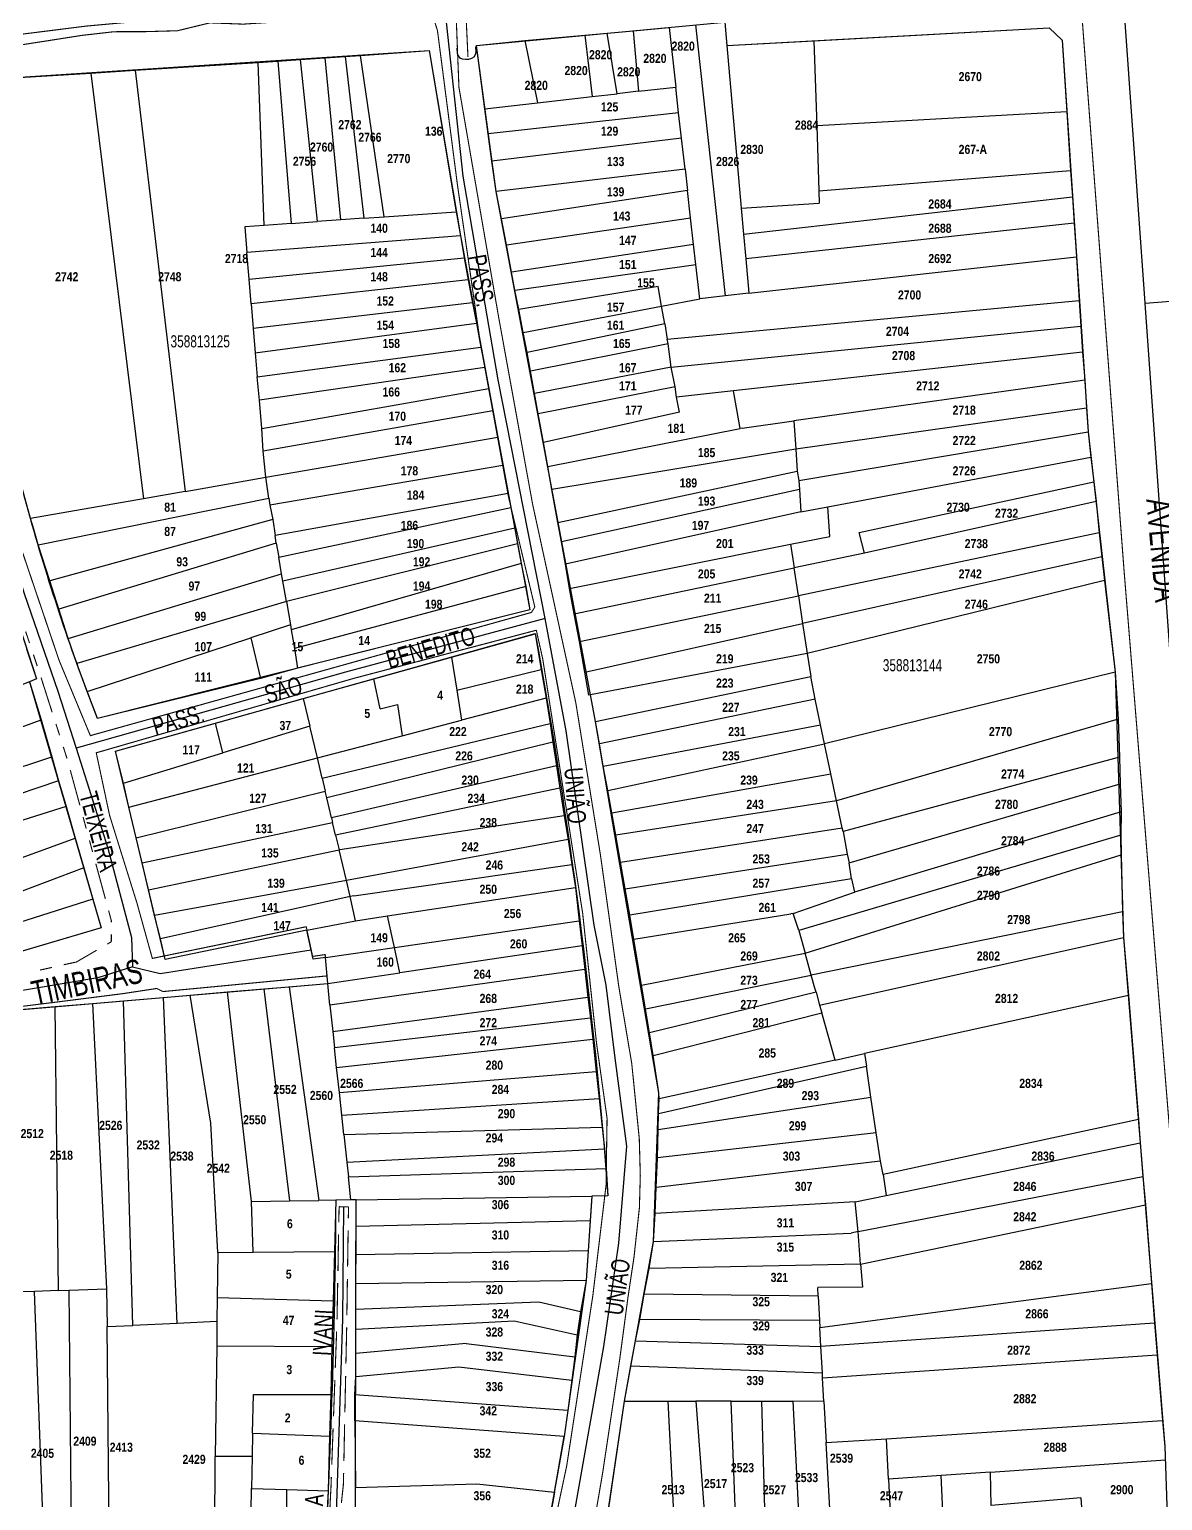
# Model space of a CAD drawing. Extents: x 201676 to 203188, y 4837754 to 4839005.
# Drawn here: x 202434.2 to 202621, y 4838306.4 to 4838549 of the extents above; entities that cross this region are included whole.
import ezdxf
from ezdxf.enums import TextEntityAlignment as Align

# ---------------------------------------------------------------- set-up
doc = ezdxf.new("R2010")
doc.units = 0
doc.header["$LTSCALE"] = 1.5
doc.header["$MEASUREMENT"] = 0
for name, pattern in [('PHANTOMX2', [5, 2.5, -0.5, 0.5, -0.5, 0.5, -0.5]), ('TRACO_05', [11, 7, -1, 0.5, -1, 0.5, -1]), ('TRACO_11', [8, 3, -1, 3, -1]), ('TRACO_25', [8, 3, -1, 1, -1, 1, -1])]:
    doc.linetypes.add(name, pattern=pattern)
for name, color, linetype in [('CD-MALHA-LOTES', 40, 'CONTINUOUS'), ('CD_TXT_QUADRA', 7, 'CONTINUOUS'), ('HD-VALAS-DRENOS', 170, 'TRACO_05'), ('RU-QUADRAS', 210, 'CONTINUOUS'), ('SV-EIXO-RUA-N-PAV', 6, 'CONTINUOUS'), ('SV-EIXO-RUA-PAV', 20, 'CONTINUOUS'), ('SV-PONTE-BUEIRO', 7, 'CONTINUOUS'), ('SV-RUA-NAO-PAV-S-GUIA-C-GUIA', 7, 'PHANTOMX2'), ('SV-RUA-PAVIM-S-GUIA-C-GUIA', 7, 'CONTINUOUS'), ('SV-TXT-RUA-N-PAV-S-GUIA-C-GUIA', 7, 'CONTINUOUS'), ('SV-TXT-RUA-PAV-S-GUIA-C-GUIA', 7, 'CONTINUOUS'), ('Th_NmrPort', 7, 'CONTINUOUS')]:
    doc.layers.add(name, color=color, linetype=linetype)
doc.styles.add('ARIAL', font='ARIAL.TTF')
doc.styles.get("Standard").update_dxf_attribs({"font": 'swisscbo.ttf'})

# ---------------------------------------------------------------- blocks, each defined once
blk = doc.blocks.new('COD119', base_point=(203168.731891, 4838570.090081))
at = {"layer": 'SV-PONTE-BUEIRO'}
blk.add_lwpolyline([(203167.221891, 4838568.090081), (203167.221891, 4838568.923414), (203167.221891, 4838569.048414), (203167.347724, 4838569.381748), (203167.599391, 4838569.756748), (203167.976891, 4838569.965081), (203168.480224, 4838570.090081), (203168.983558, 4838570.090081), (203169.486891, 4838569.965081), (203169.864391, 4838569.756748), (203170.116058, 4838569.381748), (203170.241891, 4838569.048414), (203170.241891, 4838568.923414), (203170.241891, 4838568.090081)], dxfattribs=at)

msp = doc.modelspace()

# ---------------------------------------------------------------- linework, layer by layer
at = {"layer": 'CD-MALHA-LOTES', "linetype": 'Continuous'}
for p, q in [((202533.77, 4838548.75), (202539.66, 4838549.3)), ((202539.66, 4838549.3), (202540.77, 4838539.48)), ((202544.01, 4838549.71), (202548.93, 4838505.06)), ((202548.85, 4838550.15), (202549.19, 4838546.35)), ((202563.54, 4838547.12), (202602.35, 4838549.24)), ((202602.35, 4838549.24), (202604.5, 4838547.22)), ((202507.91, 4838546.35), (202515.87, 4838547.13)), ((202515.87, 4838547.13), (202525.78, 4838548.02)), ((202515.87, 4838547.13), (202517.95, 4838536.9)), ((202525.78, 4838548.02), (202529.46, 4838548.36)), ((202525.78, 4838548.02), (202526.96, 4838537.9)), ((202529.46, 4838548.36), (202533.77, 4838548.75)), ((202531.1, 4838538.38), (202529.46, 4838548.36)), ((202533.77, 4838548.75), (202534.63, 4838538.78)), ((202549.19, 4838546.35), (202563.54, 4838547.12)), ((202563.54, 4838547.12), (202564.01, 4838533.07)), ((202604.5, 4838547.22), (202605.26, 4838535.39)), ((202478.83, 4838544), (202482.93, 4838544.29)), ((202482.93, 4838544.29), (202486.26, 4838544.52)), ((202485.55, 4838517.57), (202482.93, 4838544.29)), ((202486.26, 4838544.52), (202488.79, 4838544.7)), ((202486.26, 4838544.52), (202489.31, 4838517.83)), ((202488.79, 4838544.7), (202500.09, 4838545.5)), ((202492.66, 4838518.07), (202488.79, 4838544.7)), ((202500.09, 4838545.5), (202504.54, 4838518.91)), ((202509.3, 4838535.87), (202507.91, 4838546.35)), ((202549.19, 4838546.35), (202551.56, 4838519.51)), ((202444.33, 4838541.79), (202451.6, 4838542.24)), ((202451.6, 4838542.24), (202471.89, 4838543.52)), ((202451.6, 4838542.24), (202459.87, 4838472.8)), ((202471.89, 4838543.52), (202475.15, 4838543.74)), ((202472.91, 4838516.67), (202471.89, 4838543.52)), ((202475.15, 4838543.74), (202478.83, 4838544)), ((202475.15, 4838543.74), (202477.36, 4838516.99)), ((202478.83, 4838544), (202481.64, 4838517.29)), ((202415.71, 4838540), (202444.33, 4838541.79)), ((202444.33, 4838541.79), (202453.01, 4838471.6)), ((202534.63, 4838538.78), (202540.77, 4838539.48)), ((202541.24, 4838535.25), (202540.77, 4838539.48)), ((202517.95, 4838536.9), (202526.96, 4838537.9)), ((202526.96, 4838537.9), (202531.1, 4838538.38)), ((202534.63, 4838538.78), (202531.1, 4838538.38)), ((202509.3, 4838535.87), (202517.95, 4838536.9)), ((202509.85, 4838531.74), (202509.3, 4838535.87)), ((202541.24, 4838535.25), (202509.85, 4838531.74)), ((202541.72, 4838531.05), (202541.24, 4838535.25)), ((202605.26, 4838535.39), (202564.01, 4838533.07)), ((202605.26, 4838535.39), (202605.89, 4838525.72)), ((202564.01, 4838533.07), (202564.37, 4838522.38)), ((202510.43, 4838527.24), (202509.85, 4838531.74)), ((202541.72, 4838531.05), (202510.43, 4838527.24)), ((202542.3, 4838525.92), (202541.72, 4838531.05)), ((202510.91, 4838523.81), (202510.43, 4838527.24)), ((202542.3, 4838525.92), (202511.14, 4838522.27)), ((202542.3, 4838525.92), (202542.69, 4838522.42)), ((202564.37, 4838522.38), (202605.89, 4838525.72)), ((202605.89, 4838525.72), (202606.18, 4838521.38)), ((202511.14, 4838522.27), (202510.91, 4838523.81)), ((202542.69, 4838522.42), (202512.03, 4838517.73)), ((202543.2, 4838517.93), (202542.69, 4838522.42)), ((202512.03, 4838517.73), (202511.14, 4838522.27)), ((202551.56, 4838519.51), (202564.39, 4838520.35)), ((202551.93, 4838515.24), (202606.18, 4838521.38)), ((202564.37, 4838522.38), (202564.39, 4838520.35)), ((202606.18, 4838521.38), (202606.47, 4838517.04)), ((202485.55, 4838517.57), (202481.64, 4838517.29)), ((202489.31, 4838517.83), (202485.55, 4838517.57)), ((202489.31, 4838517.83), (202492.66, 4838518.07)), ((202492.66, 4838518.07), (202504.54, 4838518.91)), ((202504.54, 4838518.91), (202505.25, 4838514.93)), ((202512.85, 4838513.46), (202512.03, 4838517.73)), ((202512.85, 4838513.46), (202543.2, 4838517.93)), ((202543.7, 4838513.49), (202543.2, 4838517.93)), ((202551.56, 4838519.51), (202551.93, 4838515.24)), ((202472.91, 4838516.67), (202469.71, 4838516.45)), ((202469.71, 4838516.45), (202470.05, 4838512.22)), ((202477.36, 4838516.99), (202472.91, 4838516.67)), ((202477.36, 4838516.99), (202481.64, 4838517.29)), ((202551.93, 4838515.24), (202552.3, 4838511.14)), ((202606.47, 4838517.04), (202552.3, 4838511.14)), ((202606.47, 4838517.04), (202606.83, 4838511.49)), ((202505.25, 4838514.93), (202470.05, 4838512.22)), ((202505.25, 4838514.93), (202505.9, 4838511.33)), ((202513.69, 4838508.94), (202512.85, 4838513.46)), ((202543.7, 4838513.49), (202513.69, 4838508.94)), ((202544.06, 4838510.23), (202543.7, 4838513.49)), ((202434.34, 4838468.33), (202422.55, 4838511.22)), ((202470.43, 4838507.82), (202470.05, 4838512.22)), ((202470.43, 4838507.82), (202505.9, 4838511.33)), ((202505.9, 4838511.33), (202506.56, 4838507.69)), ((202552.3, 4838511.14), (202552.8, 4838505.49)), ((202552.8, 4838505.49), (202606.83, 4838511.49)), ((202606.83, 4838511.49), (202607.3, 4838504.28)), ((202514.25, 4838505.99), (202513.69, 4838508.94)), ((202514.25, 4838505.99), (202544.06, 4838510.23)), ((202544.71, 4838504.55), (202544.06, 4838510.23)), ((202470.76, 4838503.75), (202470.43, 4838507.82)), ((202506.56, 4838507.69), (202470.76, 4838503.75)), ((202506.56, 4838507.69), (202507.26, 4838503.91)), ((202514.89, 4838502.8), (202514.25, 4838505.99)), ((202537.86, 4838506.59), (202514.89, 4838502.8)), ((202538.41, 4838503.35), (202537.86, 4838506.59)), ((202552.8, 4838505.49), (202548.93, 4838505.06)), ((202470.76, 4838503.75), (202471.08, 4838499.69)), ((202507.26, 4838503.91), (202471.08, 4838499.69)), ((202507.26, 4838503.91), (202507.9, 4838500.55)), ((202515.63, 4838499.03), (202538.41, 4838503.35)), ((202538.41, 4838503.35), (202544.71, 4838504.55)), ((202538.94, 4838500.46), (202538.41, 4838503.35)), ((202539.37, 4838497.92), (202607.3, 4838504.28)), ((202548.93, 4838505.06), (202544.71, 4838504.55)), ((202607.3, 4838504.28), (202607.58, 4838500.04)), ((202515.63, 4838499.03), (202514.89, 4838502.8)), ((202471.08, 4838499.69), (202471.43, 4838495.64)), ((202471.43, 4838495.64), (202507.9, 4838500.55)), ((202507.9, 4838500.55), (202508.62, 4838496.58)), ((202516.29, 4838495.69), (202515.63, 4838499.03)), ((202538.94, 4838500.46), (202516.29, 4838495.69)), ((202538.94, 4838500.46), (202539.37, 4838497.92)), ((202539.99, 4838493.27), (202607.58, 4838500.04)), ((202607.58, 4838500.04), (202607.86, 4838495.75)), ((202471.75, 4838491.72), (202508.62, 4838496.58)), ((202508.62, 4838496.58), (202509.28, 4838493.22)), ((202539.5, 4838497.14), (202516.83, 4838492.64)), ((202539.5, 4838497.14), (202539.37, 4838497.92)), ((202539.99, 4838493.27), (202539.5, 4838497.14)), ((202607.86, 4838495.75), (202550.27, 4838489.38)), ((202607.86, 4838495.75), (202608.21, 4838491.12)), ((202471.43, 4838495.64), (202471.75, 4838491.72)), ((202516.83, 4838492.64), (202516.29, 4838495.69)), ((202472.1, 4838487.83), (202471.75, 4838491.72)), ((202509.28, 4838493.22), (202472.1, 4838487.83)), ((202509.28, 4838493.22), (202509.93, 4838489.76)), ((202517.49, 4838488.96), (202516.83, 4838492.64)), ((202539.99, 4838493.27), (202517.49, 4838488.96)), ((202540.66, 4838490.07), (202539.99, 4838493.27)), ((202608.21, 4838491.12), (202560.25, 4838484.42)), ((202608.21, 4838491.12), (202608.48, 4838486.53)), ((202472.48, 4838483.2), (202509.93, 4838489.76)), ((202509.93, 4838489.76), (202510.61, 4838486.08)), ((202518.1, 4838485.59), (202517.49, 4838488.96)), ((202540.66, 4838490.07), (202518.1, 4838485.59)), ((202540.87, 4838488.34), (202540.66, 4838490.07)), ((202550.27, 4838489.38), (202540.87, 4838488.34)), ((202551.37, 4838483.17), (202550.27, 4838489.38)), ((202472.48, 4838483.2), (202472.1, 4838487.83)), ((202510.61, 4838486.08), (202472.75, 4838479.45)), ((202510.61, 4838486.08), (202511.41, 4838481.73)), ((202541.38, 4838485.86), (202540.87, 4838488.34)), ((202608.48, 4838486.53), (202560.57, 4838479.75)), ((202608.48, 4838486.53), (202608.79, 4838482.6)), ((202518.96, 4838480.89), (202518.1, 4838485.59)), ((202541.38, 4838485.86), (202518.96, 4838480.89)), ((202551.73, 4838483.22), (202560.25, 4838484.42)), ((202560.25, 4838484.42), (202560.57, 4838479.75)), ((202472.75, 4838479.45), (202472.48, 4838483.2)), ((202473.15, 4838475.15), (202511.41, 4838481.73)), ((202511.41, 4838481.73), (202512.26, 4838477.1)), ((202519.66, 4838476.93), (202551.37, 4838483.17)), ((202551.73, 4838483.22), (202551.37, 4838483.17)), ((202561.05, 4838474.58), (202608.79, 4838482.6)), ((202608.79, 4838482.6), (202609.21, 4838478.46)), ((202473.15, 4838475.15), (202472.75, 4838479.45)), ((202519.66, 4838476.93), (202518.96, 4838480.89)), ((202560.57, 4838479.75), (202520.31, 4838473.1)), ((202560.57, 4838479.75), (202560.81, 4838476.14)), ((202512.26, 4838477.1), (202473.84, 4838470.51)), ((202512.26, 4838477.1), (202513.13, 4838472.43)), ((202520.31, 4838473.1), (202519.66, 4838476.93)), ((202565.87, 4838470.28), (202609.21, 4838478.46)), ((202609.21, 4838478.46), (202609.7, 4838474.4)), ((202459.87, 4838472.8), (202473.15, 4838475.15)), ((202473.68, 4838471.68), (202473.15, 4838475.15)), ((202521.34, 4838467.66), (202560.81, 4838476.14)), ((202560.81, 4838476.14), (202561.05, 4838474.58)), ((202561.05, 4838474.58), (202561.16, 4838473.1)), ((202571.03, 4838466.05), (202609.7, 4838474.4)), ((202609.7, 4838474.4), (202610.07, 4838471.16)), ((202453.01, 4838471.6), (202434.34, 4838468.33)), ((202435.61, 4838463.97), (202473.68, 4838471.68)), ((202459.87, 4838472.8), (202453.01, 4838471.6)), ((202473.68, 4838471.68), (202473.84, 4838470.51)), ((202513.13, 4838472.43), (202474.69, 4838465.51)), ((202513.13, 4838472.43), (202513.57, 4838470.17)), ((202521.34, 4838467.66), (202520.31, 4838473.1)), ((202561.16, 4838473.1), (202521.92, 4838464.5)), ((202561.16, 4838473.1), (202561.42, 4838469.41)), ((202473.84, 4838470.51), (202474.31, 4838468.16)), ((202475.31, 4838461.94), (202513.57, 4838470.17)), ((202513.57, 4838470.17), (202514.22, 4838466.72)), ((202561.42, 4838469.41), (202522.58, 4838460.79)), ((202561.42, 4838469.41), (202565.87, 4838470.28)), ((202566.18, 4838465.37), (202565.87, 4838470.28)), ((202610.07, 4838471.16), (202571.9, 4838462.62)), ((202610.07, 4838471.16), (202610.59, 4838465.95)), ((202434.84, 4838466.76), (202434.34, 4838468.33)), ((202435.61, 4838463.97), (202434.84, 4838466.76)), ((202474.31, 4838468.16), (202437.54, 4838458.08)), ((202474.31, 4838468.16), (202474.69, 4838465.51)), ((202514.22, 4838466.72), (202475.97, 4838458.01)), ((202514.22, 4838466.72), (202514.68, 4838464.14)), ((202521.92, 4838464.5), (202521.34, 4838467.66)), ((202474.88, 4838464.29), (202439.05, 4838453.38)), ((202474.88, 4838464.29), (202474.69, 4838465.51)), ((202474.88, 4838464.29), (202475.31, 4838461.94)), ((202522.58, 4838460.79), (202521.92, 4838464.5)), ((202559.7, 4838464.08), (202566.18, 4838465.37)), ((202610.59, 4838465.95), (202561, 4838455.58)), ((202571.9, 4838462.62), (202571.03, 4838466.05)), ((202610.59, 4838465.95), (202611.04, 4838462.03)), ((202437.54, 4838458.08), (202435.61, 4838463.97)), ((202475.73, 4838459.22), (202475.31, 4838461.94)), ((202514.68, 4838464.14), (202476.55, 4838454.65)), ((202514.68, 4838464.14), (202515.27, 4838460.93)), ((202523.27, 4838456.79), (202559.7, 4838464.08)), ((202559.7, 4838464.08), (202560.29, 4838460.22)), ((202571.9, 4838462.62), (202560.29, 4838460.22)), ((202611.04, 4838462.03), (202561.68, 4838451.04)), ((202611.04, 4838462.03), (202611.48, 4838458.12)), ((202515.27, 4838460.93), (202477.35, 4838449.99)), ((202515.27, 4838460.93), (202516.06, 4838457.11)), ((202523.27, 4838456.79), (202522.58, 4838460.79)), ((202524.03, 4838452.63), (202560.29, 4838460.22)), ((202561, 4838455.58), (202560.29, 4838460.22)), ((202439.05, 4838453.38), (202437.54, 4838458.08)), ((202440.55, 4838448.57), (202475.73, 4838459.22)), ((202475.97, 4838458.01), (202475.73, 4838459.22)), ((202476.55, 4838454.65), (202475.97, 4838458.01)), ((202516.06, 4838457.11), (202477.91, 4838446.9)), ((202516.06, 4838457.11), (202516.72, 4838453.25)), ((202611.48, 4838458.12), (202562.46, 4838446.1)), ((202611.48, 4838458.12), (202613.24, 4838442.97)), ((202476.55, 4838454.65), (202442.01, 4838444.4)), ((202476.55, 4838454.65), (202477.21, 4838450.81)), ((202524.03, 4838452.63), (202523.27, 4838456.79)), ((202524.87, 4838448.04), (202561, 4838455.58)), ((202561, 4838455.58), (202561.68, 4838451.04)), ((202440.55, 4838448.57), (202439.05, 4838453.38)), ((202516.72, 4838453.25), (202478.41, 4838443.68)), ((202524.87, 4838448.04), (202524.03, 4838452.63)), ((202477.21, 4838450.81), (202470.69, 4838448.67)), ((202477.21, 4838450.81), (202477.35, 4838449.99)), ((202477.35, 4838449.99), (202477.91, 4838446.9)), ((202525.76, 4838443), (202561.68, 4838451.04)), ((202561.68, 4838451.04), (202562.46, 4838446.1)), ((202442.01, 4838444.4), (202440.55, 4838448.57)), ((202443.72, 4838439.81), (202470.69, 4838448.67)), ((202470.69, 4838448.67), (202472.26, 4838441.98)), ((202503.76, 4838445.47), (202517.6, 4838449.34)), ((202517.6, 4838449.34), (202518.58, 4838443.46)), ((202525.76, 4838443), (202524.87, 4838448.04)), ((202433.72, 4838446.84), (202435.37, 4838441.88)), ((202477.91, 4838446.9), (202478.41, 4838443.68)), ((202490.96, 4838441.89), (202503.76, 4838445.47)), ((202503.76, 4838445.47), (202504.65, 4838440.05)), ((202562.46, 4838446.1), (202526.72, 4838439.27)), ((202562.46, 4838446.1), (202563.05, 4838442.26)), ((202443.72, 4838439.81), (202442.01, 4838444.4)), ((202478.41, 4838443.68), (202472.26, 4838441.98)), ((202504.65, 4838440.05), (202518.58, 4838443.46)), ((202518.58, 4838443.46), (202519.37, 4838438.7)), ((202526.43, 4838439.22), (202525.76, 4838443)), ((202613.24, 4838442.97), (202565.32, 4838431.2)), ((202613.24, 4838442.97), (202613.7, 4838435.24)), ((202434.19, 4838441.41), (202391.86, 4838424.76)), ((202435.37, 4838441.88), (202434.19, 4838441.41)), ((202434.19, 4838441.41), (202436.11, 4838435.15)), ((202472.26, 4838441.98), (202445.4, 4838435.36)), ((202479.32, 4838438.63), (202490.96, 4838441.89)), ((202492.03, 4838436.97), (202490.96, 4838441.89)), ((202504.65, 4838440.05), (202505.41, 4838435.06)), ((202527.53, 4838434.87), (202563.05, 4838442.26)), ((202563.73, 4838438.53), (202563.05, 4838442.26)), ((202445.4, 4838435.36), (202443.72, 4838439.81)), ((202464.88, 4838434.59), (202479.32, 4838438.63)), ((202479.32, 4838438.63), (202480.41, 4838434.11)), ((202492.03, 4838436.97), (202494.86, 4838437.66)), ((202494.86, 4838437.66), (202495.66, 4838432.51)), ((202519.37, 4838438.7), (202505.41, 4838435.06)), ((202519.37, 4838438.7), (202520.03, 4838434.52)), ((202526.72, 4838439.27), (202526.43, 4838439.22)), ((202527.53, 4838434.87), (202526.72, 4838439.27)), ((202563.73, 4838438.53), (202528.18, 4838431.16)), ((202564.63, 4838434.3), (202563.73, 4838438.53)), ((202392.73, 4838419.27), (202436.11, 4838435.15)), ((202436.11, 4838435.15), (202437.85, 4838429.06)), ((202613.7, 4838435.24), (202567.25, 4838421.8)), ((202613.7, 4838435.24), (202613.93, 4838429)), ((202448.38, 4838429.98), (202464.88, 4838434.59)), ((202466.06, 4838429.71), (202464.88, 4838434.59)), ((202480.41, 4838434.11), (202466.06, 4838429.71)), ((202481.66, 4838428.86), (202480.41, 4838434.11)), ((202482.43, 4838425.52), (202520.03, 4838434.52)), ((202495.66, 4838432.51), (202505.41, 4838435.06)), ((202520.03, 4838434.52), (202520.48, 4838431.46)), ((202528.18, 4838431.16), (202527.53, 4838434.87)), ((202528.82, 4838427.5), (202564.63, 4838434.3)), ((202565.32, 4838431.2), (202564.63, 4838434.3)), ((202481.66, 4838428.86), (202495.66, 4838432.51)), ((202520.48, 4838431.46), (202483.22, 4838422.25)), ((202520.48, 4838431.46), (202521.12, 4838427.54)), ((202528.82, 4838427.5), (202528.18, 4838431.16)), ((202529.55, 4838423.51), (202565.32, 4838431.2)), ((202566.33, 4838426.21), (202565.32, 4838431.2)), ((202396.93, 4838415.41), (202437.85, 4838429.06)), ((202437.85, 4838429.06), (202439, 4838425.1)), ((202449.67, 4838424.68), (202448.38, 4838429.98)), ((202449.67, 4838424.68), (202466.06, 4838429.71)), ((202450.58, 4838420.75), (202481.66, 4838428.86)), ((202482.43, 4838425.52), (202481.66, 4838428.86)), ((202613.93, 4838429), (202568.36, 4838416.75)), ((202613.93, 4838429), (202614.05, 4838424.57)), ((202482.43, 4838425.52), (202482.95, 4838423.36)), ((202521.12, 4838427.54), (202483.98, 4838418.99)), ((202521.12, 4838427.54), (202521.67, 4838423.85)), ((202529.55, 4838423.51), (202528.82, 4838427.5)), ((202530.2, 4838419.8), (202566.33, 4838426.21)), ((202567.25, 4838421.8), (202566.33, 4838426.21)), ((202439, 4838425.1), (202397.76, 4838411.1)), ((202439, 4838425.1), (202440.23, 4838420.82)), ((202450.58, 4838420.75), (202449.67, 4838424.68)), ((202451.78, 4838415.68), (202482.95, 4838423.36)), ((202483.22, 4838422.25), (202482.95, 4838423.36)), ((202521.67, 4838423.85), (202484.68, 4838416.12)), ((202521.67, 4838423.85), (202522.37, 4838419.31)), ((202530.2, 4838419.8), (202529.55, 4838423.51)), ((202569.37, 4838411.54), (202614.05, 4838424.57)), ((202614.05, 4838424.57), (202614.23, 4838419.95)), ((202440.23, 4838420.82), (202398.34, 4838407.74)), ((202440.23, 4838420.82), (202441.73, 4838415.63)), ((202451.78, 4838415.68), (202450.58, 4838420.75)), ((202483.98, 4838418.99), (202483.22, 4838422.25)), ((202567.25, 4838421.8), (202530.86, 4838416.1)), ((202568.2, 4838417.33), (202567.25, 4838421.8)), ((202452.76, 4838411.58), (202484.16, 4838418.23)), ((202483.98, 4838418.99), (202484.16, 4838418.23)), ((202484.68, 4838416.12), (202484.16, 4838418.23)), ((202522.37, 4838419.31), (202485.38, 4838413.72)), ((202522.37, 4838419.31), (202523.01, 4838415.41)), ((202530.86, 4838416.1), (202530.2, 4838419.8)), ((202614.23, 4838419.95), (202570.24, 4838406.72)), ((202614.23, 4838419.95), (202614.15, 4838416.1)), ((202452.76, 4838411.58), (202451.78, 4838415.68)), ((202484.68, 4838416.12), (202485.27, 4838413.69)), ((202531.65, 4838411.67), (202530.86, 4838416.1)), ((202531.65, 4838411.67), (202568.2, 4838417.33)), ((202614.15, 4838416.1), (202561.05, 4838400.38)), ((202568.36, 4838416.75), (202568.2, 4838417.33)), ((202568.36, 4838416.75), (202569.05, 4838413)), ((202614.15, 4838416.1), (202614.21, 4838412.87)), ((202399.79, 4838400.41), (202441.73, 4838415.63)), ((202441.73, 4838415.63), (202443.13, 4838410.75)), ((202453.83, 4838407.11), (202485.27, 4838413.69)), ((202485.27, 4838413.69), (202485.38, 4838413.72)), ((202486.45, 4838408.67), (202485.27, 4838413.69)), ((202523.01, 4838415.41), (202486.45, 4838408.67)), ((202523.01, 4838415.41), (202523.64, 4838411.29)), ((202453.83, 4838407.11), (202452.76, 4838411.58)), ((202487.69, 4838406.11), (202523.64, 4838411.29)), ((202523.64, 4838411.29), (202524.24, 4838407.5)), ((202532.43, 4838407.27), (202531.65, 4838411.67)), ((202532.43, 4838407.27), (202569.05, 4838413)), ((202562.09, 4838396.65), (202614.21, 4838412.87)), ((202569.05, 4838413), (202569.37, 4838411.54)), ((202569.76, 4838408.91), (202569.37, 4838411.54)), ((202614.21, 4838412.87), (202614.42, 4838403.5)), ((202443.13, 4838410.75), (202401.14, 4838394.84)), ((202443.13, 4838410.75), (202444.64, 4838405.57)), ((202486.45, 4838408.67), (202454.8, 4838402.9)), ((202487.08, 4838406), (202486.45, 4838408.67)), ((202569.76, 4838408.91), (202533.18, 4838402.94)), ((202569.76, 4838408.91), (202570.24, 4838406.72)), ((202454.8, 4838402.9), (202453.83, 4838407.11)), ((202487.08, 4838406), (202455.77, 4838399.05)), ((202487.69, 4838406.11), (202487.08, 4838406)), ((202487.96, 4838402.02), (202487.08, 4838406)), ((202493.25, 4838402.8), (202524.24, 4838407.5)), ((202524.24, 4838407.5), (202524.86, 4838402)), ((202533.18, 4838402.94), (202532.43, 4838407.27)), ((202560.14, 4838403.23), (202570.24, 4838406.72)), ((202444.64, 4838405.57), (202402.06, 4838392.05)), ((202444.64, 4838405.57), (202446.01, 4838400.85)), ((202455.77, 4838399.05), (202454.8, 4838402.9)), ((202479.94, 4838400.47), (202487.96, 4838402.02)), ((202487.96, 4838402.02), (202493.25, 4838402.8)), ((202494.38, 4838397.6), (202493.25, 4838402.8)), ((202494.38, 4838397.6), (202524.86, 4838402)), ((202524.86, 4838402), (202525.32, 4838397.89)), ((202533.83, 4838398.97), (202533.18, 4838402.94)), ((202533.83, 4838398.97), (202559.77, 4838403.17)), ((202560.14, 4838403.23), (202559.77, 4838403.17)), ((202561.05, 4838400.38), (202560.14, 4838403.23)), ((202614.42, 4838403.5), (202563.08, 4838393.04)), ((202614.42, 4838403.5), (202614.63, 4838399.27)), ((202446.01, 4838400.85), (202403.36, 4838388.27)), ((202456.59, 4838395.62), (202455.77, 4838399.05)), ((202479.94, 4838400.47), (202456.59, 4838395.62)), ((202480.96, 4838395.65), (202479.94, 4838400.47)), ((202535.09, 4838391.38), (202533.83, 4838398.97)), ((202561.05, 4838400.38), (202562.09, 4838396.65)), ((202564.48, 4838388.08), (202614.63, 4838399.27)), ((202614.63, 4838399.27), (202615.41, 4838389.71)), ((202483.03, 4838395.95), (202494.38, 4838397.6)), ((202495.25, 4838393.43), (202494.38, 4838397.6)), ((202525.32, 4838397.89), (202495.25, 4838393.43)), ((202525.32, 4838397.89), (202525.76, 4838393.96)), ((202535.09, 4838391.38), (202562.09, 4838396.65)), ((202563.08, 4838393.04), (202562.09, 4838396.65)), ((202483.03, 4838395.95), (202480.96, 4838395.65)), ((202483.38, 4838391.66), (202483.03, 4838395.95)), ((202525.76, 4838393.96), (202483.72, 4838388.08)), ((202525.76, 4838393.96), (202526.28, 4838389.39)), ((202477.02, 4838391.09), (202483.38, 4838391.66)), ((202483.38, 4838391.66), (202495.25, 4838393.43)), ((202483.72, 4838388.08), (202483.38, 4838391.66)), ((202535.75, 4838387.49), (202563.08, 4838393.04)), ((202563.72, 4838390.9), (202563.08, 4838393.04)), ((202449.69, 4838388.81), (202456.28, 4838389.36)), ((202456.28, 4838389.36), (202460.69, 4838389.73)), ((202458.55, 4838335.62), (202456.28, 4838389.36)), ((202460.69, 4838389.73), (202466.82, 4838390.26)), ((202464.09, 4838368.65), (202460.69, 4838389.73)), ((202466.82, 4838390.26), (202472.86, 4838390.76)), ((202470.82, 4838355.73), (202466.82, 4838390.26)), ((202472.86, 4838390.76), (202477.02, 4838391.09)), ((202472.86, 4838390.76), (202477.06, 4838355.82)), ((202477.02, 4838391.09), (202481.93, 4838355.87)), ((202484.19, 4838383.77), (202526.28, 4838389.39)), ((202526.28, 4838389.39), (202526.68, 4838385.93)), ((202535.75, 4838387.49), (202535.09, 4838391.38)), ((202563.9, 4838390.23), (202536.42, 4838383.5)), ((202563.9, 4838390.23), (202563.72, 4838390.9)), ((202563.9, 4838390.23), (202564.48, 4838388.08)), ((202615.41, 4838389.71), (202571.89, 4838380.1)), ((202615.41, 4838389.71), (202617.05, 4838369.26)), ((202431.99, 4838387.33), (202438.42, 4838387.87)), ((202438.42, 4838387.87), (202444.57, 4838388.38)), ((202438.95, 4838341.03), (202438.42, 4838387.87)), ((202444.57, 4838388.38), (202449.69, 4838388.81)), ((202444.57, 4838388.38), (202446.87, 4838341.29)), ((202451.26, 4838335.29), (202449.69, 4838388.81)), ((202483.72, 4838388.08), (202484.19, 4838383.77)), ((202536.42, 4838383.5), (202535.75, 4838387.49)), ((202537.04, 4838379.77), (202564.85, 4838386.81)), ((202564.48, 4838388.08), (202564.85, 4838386.81)), ((202567.04, 4838379.04), (202564.85, 4838386.81)), ((202526.68, 4838385.93), (202484.49, 4838381.05)), ((202526.68, 4838385.93), (202527.07, 4838382.5)), ((202484.19, 4838383.77), (202484.49, 4838381.05)), ((202484.84, 4838377.81), (202527.07, 4838382.5)), ((202527.07, 4838382.5), (202527.65, 4838377.14)), ((202537.04, 4838379.77), (202536.42, 4838383.5)), ((202484.84, 4838377.81), (202484.49, 4838381.05)), ((202538, 4838373.62), (202537.04, 4838379.77)), ((202567.04, 4838379.04), (202571.89, 4838380.1)), ((202571.89, 4838380.1), (202572.2, 4838378.04)), ((202485.29, 4838373.7), (202484.84, 4838377.81)), ((202485.29, 4838373.7), (202527.65, 4838377.14)), ((202527.65, 4838377.14), (202528.15, 4838372.68)), ((202537.93, 4838370.21), (202572.2, 4838378.04)), ((202567.04, 4838379.04), (202538.02, 4838372.63)), ((202572.95, 4838372.93), (202572.2, 4838378.04)), ((202485.7, 4838369.96), (202485.29, 4838373.7)), ((202485.7, 4838369.96), (202528.15, 4838372.68)), ((202528.15, 4838372.68), (202528.64, 4838367.99)), ((202537.88, 4838367.6), (202572.95, 4838372.93)), ((202537.93, 4838370.21), (202538.02, 4838372.63)), ((202538.02, 4838372.63), (202538, 4838373.62)), ((202573.83, 4838367.03), (202572.95, 4838372.93)), ((202486.04, 4838366.79), (202485.7, 4838369.96)), ((202537.88, 4838367.6), (202537.93, 4838370.21)), ((202465.26, 4838347.28), (202464.09, 4838368.65)), ((202486.04, 4838366.79), (202528.64, 4838367.99)), ((202528.64, 4838367.99), (202529.02, 4838364.4)), ((202537.76, 4838362.93), (202537.88, 4838367.6)), ((202617.05, 4838369.26), (202574.98, 4838360.18)), ((202617.05, 4838369.26), (202617.33, 4838365.39)), ((202486.04, 4838366.79), (202486.54, 4838362.22)), ((202573.83, 4838367.03), (202537.76, 4838362.93)), ((202574.55, 4838362.37), (202573.83, 4838367.03)), ((202575.49, 4838356.7), (202617.33, 4838365.39)), ((202617.33, 4838365.39), (202617.81, 4838359.84)), ((202486.54, 4838362.22), (202529.02, 4838364.4)), ((202529.02, 4838364.4), (202529.28, 4838361.18)), ((202537.55, 4838358.04), (202537.76, 4838362.93)), ((202574.55, 4838362.37), (202537.55, 4838358.04)), ((202574.98, 4838360.18), (202574.55, 4838362.37)), ((202486.54, 4838362.22), (202486.8, 4838359.78)), ((202486.8, 4838359.78), (202529.28, 4838361.18)), ((202529.28, 4838361.18), (202529.59, 4838356.64)), ((202574.98, 4838360.18), (202575.49, 4838356.7)), ((202487.21, 4838356.01), (202486.8, 4838359.78)), ((202537.35, 4838353.76), (202537.55, 4838358.04)), ((202570.85, 4838350.75), (202617.81, 4838359.84)), ((202617.81, 4838359.84), (202618.21, 4838355.19)), ((202470.82, 4838355.73), (202477.06, 4838355.82)), ((202471.1, 4838347.34), (202470.82, 4838355.73)), ((202477.06, 4838355.82), (202481.93, 4838355.87)), ((202484.7, 4838355.94), (202481.93, 4838355.87)), ((202484.7, 4838355.94), (202484.49, 4838347.48)), ((202487.21, 4838356.01), (202484.7, 4838355.94)), ((202488.06, 4838355.99), (202487.21, 4838356.01)), ((202488.06, 4838355.99), (202526.92, 4838356.6)), ((202488.06, 4838351.63), (202488.06, 4838355.99)), ((202526.92, 4838356.6), (202526.65, 4838352.58)), ((202529.59, 4838356.64), (202526.92, 4838356.6)), ((202570.36, 4838355.65), (202537.35, 4838353.76)), ((202570.36, 4838355.65), (202575.49, 4838356.7)), ((202570.85, 4838350.75), (202570.36, 4838355.65)), ((202572.3, 4838345.6), (202618.21, 4838355.19)), ((202618.21, 4838355.19), (202619.23, 4838342.2)), ((202537.11, 4838349.14), (202537.35, 4838353.76)), ((202488.02, 4838346.92), (202488.06, 4838351.63)), ((202488.06, 4838351.63), (202526.65, 4838352.58)), ((202526.65, 4838352.58), (202526.34, 4838347.59)), ((202537.11, 4838349.14), (202569.67, 4838350.51)), ((202570.85, 4838350.75), (202569.67, 4838350.51)), ((202571.22, 4838345.41), (202570.85, 4838350.75)), ((202536.4, 4838344.65), (202537.11, 4838349.14)), ((202465.26, 4838347.28), (202465.14, 4838339.87)), ((202465.26, 4838347.28), (202471.1, 4838347.34)), ((202471.1, 4838347.34), (202484.49, 4838347.48)), ((202484.49, 4838347.48), (202484.25, 4838339.35)), ((202487.99, 4838342.15), (202488.02, 4838346.92)), ((202526.34, 4838347.59), (202488.02, 4838346.92)), ((202526.34, 4838347.59), (202525.99, 4838342.71)), ((202571.22, 4838345.41), (202536.4, 4838344.65)), ((202571.22, 4838345.41), (202572.3, 4838345.6)), ((202571.22, 4838345.41), (202571.55, 4838341.58)), ((202535.54, 4838340.42), (202536.4, 4838344.65)), ((202435.02, 4838340.9), (202431.96, 4838340.8)), ((202438.95, 4838341.03), (202435.02, 4838340.9)), ((202436.99, 4838288.77), (202435.02, 4838340.9)), ((202438.95, 4838341.03), (202440.72, 4838341.09)), ((202440.72, 4838341.09), (202446.87, 4838341.29)), ((202441.23, 4838288.96), (202440.72, 4838341.09)), ((202446.87, 4838341.29), (202447.01, 4838335.1)), ((202525.99, 4838342.71), (202487.99, 4838342.15)), ((202488.01, 4838337.91), (202487.99, 4838342.15)), ((202525.99, 4838342.71), (202525.04, 4838337.53)), ((202571.55, 4838341.58), (202564.17, 4838341.52)), ((202564.25, 4838340.09), (202564.17, 4838341.52)), ((202564.53, 4838334.96), (202619.23, 4838342.2)), ((202619.23, 4838342.2), (202619.73, 4838335.63)), ((202465.14, 4838339.87), (202465.11, 4838335.91)), ((202465.14, 4838339.87), (202484.25, 4838339.35)), ((202484.25, 4838339.35), (202484.06, 4838331.78)), ((202518.21, 4838339.09), (202488.01, 4838337.91)), ((202525.04, 4838337.53), (202518.21, 4838339.09)), ((202534.85, 4838336.27), (202535.54, 4838340.42)), ((202564.25, 4838340.09), (202535.54, 4838340.42)), ((202564.25, 4838340.09), (202564.47, 4838336.1)), ((202465.11, 4838335.91), (202458.55, 4838335.62)), ((202465.11, 4838335.91), (202465.06, 4838331.91)), ((202488, 4838334.69), (202488.01, 4838337.91)), ((202488, 4838334.69), (202514.1, 4838336.02)), ((202514.1, 4838336.02), (202524.53, 4838333.71)), ((202525.04, 4838337.53), (202524.53, 4838333.71)), ((202534.13, 4838332.75), (202534.85, 4838336.27)), ((202564.47, 4838336.1), (202534.85, 4838336.27)), ((202564.47, 4838336.1), (202564.53, 4838334.96)), ((202619.73, 4838335.63), (202564.7, 4838331.78)), ((202619.73, 4838335.63), (202620.16, 4838330.36)), ((202447.01, 4838335.1), (202451.26, 4838335.29)), ((202447.47, 4838289.2), (202447.01, 4838335.1)), ((202458.55, 4838335.62), (202451.26, 4838335.29)), ((202488, 4838330.67), (202488, 4838334.69)), ((202524.53, 4838333.71), (202524.15, 4838330.1)), ((202564.7, 4838331.78), (202564.53, 4838334.96)), ((202465.06, 4838331.91), (202464.83, 4838313.66)), ((202465.06, 4838331.91), (202484.06, 4838331.78)), ((202484.06, 4838331.78), (202483.87, 4838323.9)), ((202506.21, 4838332.31), (202488, 4838330.67)), ((202506.21, 4838332.31), (202524.15, 4838330.1)), ((202533.36, 4838328.63), (202534.13, 4838332.75)), ((202534.13, 4838332.75), (202564.7, 4838331.78)), ((202564.94, 4838327.48), (202564.7, 4838331.78)), ((202488.03, 4838326.85), (202488, 4838330.67)), ((202488.03, 4838326.85), (202504.97, 4838328.45)), ((202504.97, 4838328.45), (202523.61, 4838326.26)), ((202524.15, 4838330.1), (202523.61, 4838326.26)), ((202532.33, 4838322.77), (202533.36, 4838328.63)), ((202533.36, 4838328.63), (202564.94, 4838327.48)), ((202620.16, 4838330.36), (202564.99, 4838326.6)), ((202620.16, 4838330.36), (202621.04, 4838319.61)), ((202487.83, 4838323.86), (202488.03, 4838326.85)), ((202523.61, 4838326.26), (202522.96, 4838321.23)), ((202564.99, 4838326.6), (202564.94, 4838327.48)), ((202565.2, 4838322.75), (202564.99, 4838326.6)), ((202470.99, 4838317.52), (202471.11, 4838323.9)), ((202471.11, 4838323.9), (202483.87, 4838323.9)), ((202483.87, 4838323.9), (202483.67, 4838317.02)), ((202487.86, 4838319.56), (202487.83, 4838323.86)), ((202522.96, 4838321.23), (202487.83, 4838323.86)), ((202522.96, 4838321.23), (202522.37, 4838316.98)), ((202528.25, 4838295.39), (202532.33, 4838322.77)), ((202532.33, 4838322.77), (202539.48, 4838322.77)), ((202539.48, 4838322.77), (202540.82, 4838296.24)), ((202539.48, 4838322.77), (202544.1, 4838322.77)), ((202549.9, 4838322.77), (202544.1, 4838322.77)), ((202544.1, 4838322.77), (202546.04, 4838296.59)), ((202549.9, 4838322.77), (202554.88, 4838322.77)), ((202550.91, 4838296.91), (202549.9, 4838322.77)), ((202554.88, 4838322.77), (202555.65, 4838297.23)), ((202554.88, 4838322.77), (202560.1, 4838322.77)), ((202565.2, 4838322.75), (202560.1, 4838322.77)), ((202560.1, 4838322.77), (202561.35, 4838297.62)), ((202565.2, 4838322.75), (202565.56, 4838316)), ((202487.86, 4838319.56), (202487.95, 4838308.55)), ((202522.37, 4838316.98), (202487.86, 4838319.56)), ((202575.5, 4838316.59), (202621.04, 4838319.61)), ((202621.04, 4838319.61), (202621.4, 4838315.32)), ((202470.99, 4838317.52), (202470.93, 4838313.66)), ((202470.99, 4838317.52), (202483.67, 4838317.02)), ((202483.67, 4838317.02), (202483.44, 4838308)), ((202520.75, 4838307.78), (202522.37, 4838316.98)), ((202565.56, 4838316), (202575.5, 4838316.59)), ((202575.84, 4838309.94), (202575.5, 4838316.59)), ((202566.54, 4838297.98), (202565.56, 4838316)), ((202464.72, 4838289.5), (202464.83, 4838313.66)), ((202470.93, 4838313.66), (202464.83, 4838313.66)), ((202470.93, 4838313.66), (202470.83, 4838308.4)), ((202592.65, 4838311.1), (202621.51, 4838313.1)), ((202487.95, 4838308.55), (202507.98, 4838309.15)), ((202507.98, 4838309.15), (202520.75, 4838307.78)), ((202584.56, 4838310.54), (202575.84, 4838309.94)), ((202575.84, 4838309.94), (202576.43, 4838298.76)), ((202592.65, 4838311.1), (202584.56, 4838310.54)), ((202585.06, 4838299.43), (202584.56, 4838310.54)), ((202592.78, 4838305.58), (202592.65, 4838311.1)), ((202470.53, 4838289.61), (202470.83, 4838308.4)), ((202470.83, 4838308.4), (202476.64, 4838308.22)), ((202476.4, 4838289.71), (202476.64, 4838308.22)), ((202476.64, 4838308.22), (202483.44, 4838308)), ((202483.44, 4838308), (202482.5, 4838289.81)), ((202487.95, 4838304.2), (202487.95, 4838308.55)), ((202520.75, 4838307.78), (202520.01, 4838303.43)), ((202607.56, 4838306.88), (202592.78, 4838305.58)), ((202607.56, 4838306.88), (202607.93, 4838301.23))]:
    msp.add_line(p, q, dxfattribs=at)
at = {"layer": 'HD-VALAS-DRENOS', "const_width": 0.18}
for points in [[(202496.19, 4838551.25), (202490.64, 4838551.2), (202485.01, 4838550.31), (202479.96, 4838550.4), (202474.75, 4838550.2), (202469.44, 4838549.85), (202463.94, 4838550.06), (202458.6, 4838548.76), (202453.24, 4838548.61), (202448.14, 4838548.6), (202442.87, 4838548), (202437.19, 4838547.11), (202432.02, 4838546.31), (202426.97, 4838544.85), (202421.34, 4838543.86), (202416.11, 4838542.9), (202411.02, 4838541.75), (202409.81, 4838541.33)], [(202506.19, 4838551.01), (202506.5, 4838544.45)]]:
    msp.add_lwpolyline(points, dxfattribs=at)
at = {"layer": 'RU-QUADRAS', "color": 6, "linetype": 'Continuous'}
msp.add_lwpolyline([(202507.91, 4838546.35), (202548.85, 4838550.15), (202549.19, 4838546.35), (202602.35, 4838549.24), (202604.5, 4838547.22), (202608.79, 4838482.6), (202613.24, 4838442.97), (202614.63, 4838399.27), (202621.4, 4838315.32), (202621.84, 4838302.32), (202528.25, 4838295.39), (202532.33, 4838322.77), (202537.11, 4838349.14), (202538, 4838373.62), (202527.53, 4838434.87), (202511.14, 4838522.27)], close=True, dxfattribs=at)
msp.add_lwpolyline([(202415.71, 4838540), (202500.09, 4838545.5), (202505.25, 4838514.93), (202516.72, 4838453.25), (202445.4, 4838435.36, -0.023689), (202434.34, 4838468.33), (202418.17, 4838526.28)], format="xyb", close=True, dxfattribs=at)
msp.add_lwpolyline([(202403.24, 4838540.69), (202435.37, 4838441.88), (202434.19, 4838441.41), (202446.01, 4838400.85), (202403.36, 4838388.27)], dxfattribs=at)
for points in [[(202383.84, 4838383.19), (202483.41, 4838391.67), (202483.03, 4838395.95), (202480.96, 4838395.65), (202479.94, 4838400.47), (202456.59, 4838395.62), (202448.38, 4838429.98), (202517.59, 4838449.36, -0.026377), (202529.59, 4838356.64), (202526.92, 4838356.6), (202525.99, 4838342.71), (202522.37, 4838316.98), (202518.32, 4838294.2)], [(202487.91, 4838292.01), (202488.06, 4838355.99), (202484.7, 4838355.94, -0.012678), (202482.5, 4838289.81, 0.012699)]]:
    msp.add_lwpolyline(points, format="xyb", dxfattribs=at)
at = {"layer": 'SV-EIXO-RUA-N-PAV'}
for points in [[(202407.88, 4838549.87), (202411.57, 4838531.99), (202418.02, 4838506.38), (202424.28, 4838484.73), (202433.31, 4838455.98), (202438.84, 4838439.86), (202441.88, 4838430.46), (202447.13, 4838413.97), (202451, 4838399.23), (202451.19, 4838394.43), (202445.47, 4838392.59), (202429.07, 4838389.83), (202414.15, 4838387.62), (202401.06, 4838386.33), (202391.67, 4838387.62), (202389.64, 4838391.3), (202381.16, 4838390.56), (202365.32, 4838391.67), (202349.84, 4838393.14), (202338.41, 4838394.07), (202318.41, 4838395.71)], [(202519.21, 4838451.84), (202486.29, 4838442.99), (202441.88, 4838430.46)], [(202521.94, 4838283.17), (202524.02, 4838304.08), (202528.91, 4838331.78), (202531.36, 4838348.83), (202532.68, 4838364.84), (202530.8, 4838379.34), (202529.29, 4838391.4), (202527.31, 4838401.29)], [(202451.19, 4838394.43), (202455.75, 4838393.29), (202480.65, 4838397.23)]]:
    msp.add_lwpolyline(points, dxfattribs=at)
at = {"layer": 'SV-EIXO-RUA-PAV'}
for points in [[(202665.84, 4837885.15), (202655.43, 4838009.97), (202648.56, 4838097.88), (202645.32, 4838147.35), (202645.14, 4838150.17), (202635.33, 4838289.9), (202625.34, 4838408.09), (202624.12, 4838420.52), (202618.17, 4838503.84), (202614.15, 4838560.23), (202605.04, 4838673.59), (202599.43, 4838745.74)], [(202527.31, 4838401.29), (202522.68, 4838433.32), (202519.21, 4838451.84), (202511.49, 4838491.21), (202505.7, 4838524.78), (202502.23, 4838556.81)], [(202618.17, 4838503.84), (202683.5, 4838509.03)], [(202483.76, 4838281.46), (202483.75, 4838288.09), (202484.81, 4838304.23), (202485.86, 4838336.39), (202486.04, 4838354.84)]]:
    msp.add_lwpolyline(points, dxfattribs=at)
at = {"layer": 'SV-RUA-NAO-PAV-S-GUIA-C-GUIA', "linetype": 'TRACO_25', "const_width": 0.18, "flags": 128}
for points in [[(202411.73, 4838545.53), (202443.57, 4838549.53), (202462.93, 4838551.29), (202482.96, 4838552.17), (202497.49, 4838553.01), (202500.28, 4838552.53)], [(202517.53, 4838453.72), (202516.95, 4838452.84), (202444.23, 4838432.53), (202439.08, 4838444.93), (202430.56, 4838470.09), (202423.38, 4838494.96), (202416.96, 4838520.56), (202412.4, 4838539.21), (202411.73, 4838545.53)], [(202517.77, 4838449.91), (202487.62, 4838441.96), (202445.2, 4838429.7), (202447.4, 4838419.38), (202451.88, 4838405.04), (202454.45, 4838395.8), (202479.83, 4838401.02), (202480.89, 4838396.13), (202482.96, 4838396.43), (202483.23, 4838392.91), (202477.16, 4838392.33), (202472.76, 4838391.91), (202466.47, 4838391.31), (202460.6, 4838390.75), (202456.2, 4838390.33), (202455.17, 4838390.84), (202449.6, 4838389.99), (202439.3, 4838388.68), (202426.55, 4838387.09), (202414.81, 4838385.98), (202404.29, 4838385.22), (202393.5, 4838385.98), (202382.16, 4838384.55), (202381.52, 4838352), (202387.1, 4838351.91), (202397.21, 4838351.43), (202397.12, 4838350.01), (202384.64, 4838349.45), (202380.21, 4838350.33), (202362.24, 4838348.28), (202335.42, 4838346.8), (202335.23, 4838347.93), (202356.16, 4838350.61), (202379.26, 4838351.91), (202379.3, 4838353.21), (202380.17, 4838383.4), (202379.26, 4838386.33), (202365.52, 4838386.92), (202352.29, 4838387.99), (202331.98, 4838391.52), (202318.41, 4838392.28)], [(202525.6, 4838401.49), (202527.7, 4838381.83), (202529.44, 4838369.42), (202529.27, 4838358.37), (202527.09, 4838340.17), (202522.78, 4838312.12), (202518.09, 4838290.03)], [(202527.85, 4838290.41), (202525.91, 4838290.61), (202525.93, 4838294.72), (202528.7, 4838310.9), (202531.55, 4838329.88), (202532.89, 4838339.95), (202533.88, 4838346.53), (202534.77, 4838354.66), (202534.92, 4838359.96), (202534.75, 4838366.12), (202533.51, 4838378.46), (202531.37, 4838391.18), (202529.96, 4838401.33)]]:
    msp.add_lwpolyline(points, dxfattribs=at)
at = {"layer": 'SV-RUA-NAO-PAV-S-GUIA-C-GUIA', "const_width": 0.18}
for points in [[(202434.2, 4838447.79), (202433.56, 4838449.68)], [(202435.47, 4838444), (202434.84, 4838445.89)], [(202437.93, 4838436.38), (202436.1, 4838442.1)], [(202439.16, 4838432.58), (202438.55, 4838434.48)], [(202440.38, 4838428.77), (202439.77, 4838430.67)], [(202442.5, 4838421.05), (202440.92, 4838426.84)], [(202443.55, 4838417.19), (202443.03, 4838419.12)], [(202444.6, 4838413.34), (202444.08, 4838415.26)], [(202446.71, 4838405.62), (202445.13, 4838411.41)], [(202447.69, 4838402.01), (202447.24, 4838403.69)], [(202447.69, 4838401.75), (202447.69, 4838402.01)], [(202447.69, 4838398.55), (202447.69, 4838399.75)], [(202441.94, 4838395.21), (202445.27, 4838397.15)], [(202447, 4838398.15), (202447.69, 4838398.55)], [(202435.94, 4838393.88), (202437.89, 4838394.31)], [(202439.84, 4838394.75), (202441.79, 4838395.18)], [(202441.79, 4838395.18), (202441.94, 4838395.21)]]:
    msp.add_lwpolyline(points, dxfattribs=at)
at = {"layer": 'SV-RUA-PAVIM-S-GUIA-C-GUIA', "linetype": 'TRACO_11', "const_width": 0.18, "flags": 128}
for points in [[(202500.28, 4838552.53), (202501.47, 4838548.79), (202504.74, 4838523.53), (202508.58, 4838497.01), (202513.16, 4838472.01), (202517.53, 4838453.72)], [(202529.96, 4838401.33), (202528.35, 4838412.83), (202524.28, 4838437.97), (202517.17, 4838470.64), (202511.56, 4838501.52), (202505.01, 4838539.44), (202504.55, 4838551.26)], [(202517.77, 4838449.91), (202518.83, 4838445.18), (202525.42, 4838403.21), (202525.6, 4838401.49)]]:
    msp.add_lwpolyline(points, dxfattribs=at)
at = {"layer": 'SV-RUA-PAVIM-S-GUIA-C-GUIA', "const_width": 0.18}
for points in [[(202607.82, 4838550.29), (202614.7, 4838459.68)], [(202614.7, 4838459.68), (202622.26, 4838366.79)], [(202485.2, 4838352.28), (202485.24, 4838354.28)], [(202485.24, 4838354.28), (202485.25, 4838354.86)], [(202485.25, 4838354.86), (202486.67, 4838354.82)], [(202486.67, 4838354.82), (202486.8, 4838354.82)], [(202486.8, 4838354.82), (202486.77, 4838352.95)], [(202485.06, 4838344.28), (202485.16, 4838350.28)], [(202486.74, 4838350.95), (202486.65, 4838344.95)], [(202486.62, 4838342.95), (202486.53, 4838336.95)], [(202484.91, 4838336.46), (202485.02, 4838342.28)], [(202484.91, 4838336.28), (202484.91, 4838336.46)], [(202484.62, 4838328.29), (202484.84, 4838334.28)], [(202486.5, 4838334.95), (202486.37, 4838328.95)], [(202484.33, 4838320.29), (202484.55, 4838326.29)], [(202486.33, 4838326.95), (202486.2, 4838320.95)], [(202486.16, 4838318.95), (202486.04, 4838312.95)], [(202484.04, 4838312.3), (202484.26, 4838318.3)], [(202483.91, 4838308.61), (202483.97, 4838310.3)], [(202485.95, 4838308.98), (202485.73, 4838306.97)], [(202485.97, 4838309.95), (202485.95, 4838308.98)], [(202486, 4838310.95), (202485.97, 4838309.95)], [(202483.69, 4838304.31), (202483.89, 4838308.3)], [(202483.89, 4838308.3), (202483.91, 4838308.61)], [(202485.73, 4838306.97), (202485.63, 4838306.01)]]:
    msp.add_lwpolyline(points, dxfattribs=at)

# ---------------------------------------------------------------- block references
at = {"layer": 'SV-PONTE-BUEIRO', "rotation": 184}
msp.add_blockref('COD119', (202506.36, 4838544.01), dxfattribs=at)

# ---------------------------------------------------------------- texts
at = {"layer": 'CD_TXT_QUADRA', "linetype": 'Continuous', "style": 'ARIAL', "width": 0.7}
for s, p in [('358813125', (202457.45, 4838496.55)), ('358813144', (202574.91, 4838443.14))]:
    msp.add_text(s, height=2, dxfattribs=at).set_placement(p)
at = {"layer": 'SV-TXT-RUA-N-PAV-S-GUIA-C-GUIA', "style": 'ARIAL', "width": 0.7}
for s, height, rotation, p in [('PASS.             SÃO                  BENEDITO', 3, 16, (202455, 4838432.48)), ('TEIXEIRA', 3, 285, (202442.39, 4838422.8)), ('TIMBIRAS', 4, 12, (202435.03, 4838388.04)), ('UNIÃO', 3, 82, (202531.98, 4838336.83))]:
    msp.add_text(s, height=height, rotation=rotation, dxfattribs=at).set_placement(p)
at = {"layer": 'SV-TXT-RUA-PAV-S-GUIA-C-GUIA', "style": 'ARIAL', "width": 0.7}
for s, height, rotation, p in [('PASS.', 3, 280, (202506.48, 4838511.55)), ('AVENIDA', 4, 275, (202618.35, 4838471.5)), ('UNIÃO', 3, 274, (202522.38, 4838427.18)), ('VILA                            IVANI', 3, 87, (202482.36, 4838301.05))]:
    msp.add_text(s, height=height, rotation=rotation, dxfattribs=at).set_placement(p)
at = {"layer": 'Th_NmrPort', "color": 1}
for s, p in [('2820', (202540.08, 4838546.22)), ('2820', (202526.47, 4838544.81)), ('2820', (202535.42, 4838544.2)), ('2820', (202522.42, 4838542.2)), ('2820', (202531.1, 4838541.99)), ('2670', (202587.42, 4838541.2)), ('2820', (202515.85, 4838539.76)), ('125', (202528.42, 4838536.2)), ('2762', (202485.12, 4838533.28)), ('136', (202499.42, 4838532.2)), ('129', (202528.42, 4838532.2)), ('2884', (202560.42, 4838533.2)), ('2760', (202480.45, 4838529.58)), ('2766', (202488.42, 4838531.2)), ('2830', (202551.42, 4838529.2)), ('267-A', (202587.42, 4838529.2)), ('2756', (202477.63, 4838527.24)), ('2770', (202493.18, 4838527.68)), ('133', (202529.42, 4838527.2)), ('2826', (202547.42, 4838527.2)), ('139', (202529.42, 4838522.2)), ('2684', (202582.42, 4838520.2)), ('143', (202530.42, 4838518.2)), ('140', (202490.42, 4838516.2)), ('2688', (202582.42, 4838516.2)), ('144', (202490.42, 4838512.2)), ('147', (202531.42, 4838514.2)), ('2718', (202466.42, 4838511.2)), ('151', (202531.42, 4838510.2)), ('2692', (202582.42, 4838511.2)), ('2742', (202438.42, 4838508.2)), ('2748', (202455.42, 4838508.2)), ('148', (202490.42, 4838508.2)), ('155', (202534.42, 4838507.2)), ('2700', (202577.42, 4838505.2)), ('152', (202491.42, 4838504.2)), ('157', (202529.42, 4838503.2)), ('154', (202491.42, 4838500.2)), ('161', (202529.42, 4838500.2)), ('2704', (202575.42, 4838499.2)), ('158', (202492.42, 4838497.2)), ('165', (202530.42, 4838497.2)), ('2708', (202576.42, 4838495.2)), ('162', (202493.42, 4838493.2)), ('167', (202531.42, 4838493.2)), ('171', (202531.42, 4838490.2)), ('2712', (202580.42, 4838490.2)), ('166', (202492.42, 4838489.2)), ('177', (202532.42, 4838486.2)), ('2718', (202586.42, 4838486.2)), ('170', (202493.42, 4838485.2)), ('181', (202539.42, 4838483.2)), ('174', (202494.42, 4838481.2)), ('2722', (202586.42, 4838481.2)), ('185', (202544.42, 4838479.2)), ('178', (202495.42, 4838476.2)), ('2726', (202586.42, 4838476.2)), ('189', (202541.42, 4838474.2)), ('184', (202496.42, 4838472.2)), ('193', (202544.42, 4838471.2)), ('81', (202456.42, 4838470.2)), ('2730', (202585.42, 4838470.2)), ('2732', (202593.42, 4838469.2)), ('87', (202456.42, 4838466.2)), ('186', (202495.42, 4838467.2)), ('197', (202543.42, 4838467.2)), ('190', (202496.42, 4838464.2)), ('201', (202547.42, 4838464.2)), ('2738', (202588.42, 4838464.2)), ('93', (202458.42, 4838461.2)), ('192', (202497.42, 4838461.2)), ('205', (202544.42, 4838459.2)), ('2742', (202587.42, 4838459.2)), ('97', (202460.42, 4838457.2)), ('194', (202497.42, 4838457.2)), ('198', (202499.42, 4838454.2)), ('211', (202545.42, 4838455.2)), ('2746', (202588.42, 4838454.2)), ('99', (202461.42, 4838452.2)), ('215', (202545.42, 4838450.2)), ('107', (202461.42, 4838447.2)), ('15', (202477.42, 4838447.2)), ('14', (202488.42, 4838448.2)), ('214', (202514.42, 4838445.2)), ('219', (202547.42, 4838445.2)), ('2750', (202590.42, 4838445.2)), ('111', (202461.42, 4838442.2)), ('4', (202501.42, 4838439.2)), ('218', (202514.42, 4838440.2)), ('223', (202547.42, 4838441.2)), ('227', (202548.42, 4838437.2)), ('5', (202489.42, 4838436.2)), ('37', (202475.42, 4838434.2)), ('222', (202503.42, 4838433.2)), ('231', (202549.42, 4838433.2)), ('2770', (202592.42, 4838433.2)), ('117', (202459.42, 4838430.2)), ('121', (202468.42, 4838427.2)), ('226', (202504.42, 4838429.2)), ('235', (202548.42, 4838429.2)), ('230', (202505.42, 4838425.2)), ('239', (202551.42, 4838425.2)), ('2774', (202594.42, 4838426.2)), ('127', (202470.42, 4838422.2)), ('234', (202506.42, 4838422.2)), ('243', (202552.42, 4838421.2)), ('2780', (202593.42, 4838421.2)), ('238', (202508.42, 4838418.2)), ('131', (202471.42, 4838417.2)), ('247', (202552.42, 4838417.2)), ('2784', (202594.42, 4838415.2)), ('135', (202472.42, 4838413.2)), ('242', (202505.42, 4838414.2)), ('246', (202509.42, 4838411.2)), ('253', (202553.42, 4838412.2)), ('2786', (202590.42, 4838410.2)), ('139', (202473.42, 4838408.2)), ('257', (202553.42, 4838408.2)), ('250', (202508.42, 4838407.2)), ('2790', (202590.42, 4838406.2)), ('141', (202472.42, 4838404.2)), ('256', (202512.42, 4838403.2)), ('261', (202554.42, 4838404.2)), ('147', (202474.42, 4838401.2)), ('2798', (202595.42, 4838402.2)), ('149', (202490.42, 4838399.2)), ('260', (202513.42, 4838398.2)), ('265', (202549.42, 4838399.2)), ('269', (202551.42, 4838396.2)), ('2802', (202590.42, 4838396.2)), ('160', (202491.42, 4838395.2)), ('264', (202507.42, 4838393.2)), ('273', (202551.42, 4838392.2)), ('268', (202508.42, 4838389.2)), ('2812', (202593.42, 4838389.2)), ('277', (202551.42, 4838388.2)), ('272', (202508.42, 4838385.2)), ('281', (202553.42, 4838385.2)), ('274', (202508.42, 4838382.2)), ('285', (202554.42, 4838380.2)), ('280', (202509.42, 4838378.2)), ('2552', (202474.42, 4838374.2)), ('2566', (202485.42, 4838375.2)), ('284', (202510.42, 4838374.2)), ('289', (202557.42, 4838375.2)), ('2834', (202597.42, 4838375.2)), ('2560', (202480.42, 4838373.2)), ('293', (202561.53, 4838373.18)), ('2550', (202469.42, 4838369.2)), ('290', (202511.42, 4838370.2)), ('2512', (202432.73, 4838366.92)), ('2526', (202445.69, 4838368.27)), ('299', (202559.42, 4838368.2)), ('2532', (202451.86, 4838365.04)), ('294', (202509.42, 4838366.2)), ('2518', (202437.54, 4838363.35)), ('2538', (202457.42, 4838363.2)), ('298', (202511.42, 4838362.2)), ('303', (202558.42, 4838363.2)), ('2836', (202599.42, 4838363.2)), ('2542', (202463.42, 4838361.2)), ('300', (202511.42, 4838359.2)), ('307', (202560.42, 4838358.2)), ('2846', (202596.42, 4838358.2)), ('306', (202510.42, 4838355.2)), ('6', (202476.65, 4838352.05)), ('311', (202557.42, 4838352.2)), ('2842', (202596.42, 4838353.2)), ('310', (202510.42, 4838350.2)), ('315', (202557.42, 4838348.2)), ('316', (202510.42, 4838345.2)), ('2862', (202597.42, 4838345.2)), ('5', (202476.46, 4838343.74)), ('321', (202556.42, 4838343.2)), ('320', (202509.42, 4838341.2)), ('325', (202553.42, 4838339.2)), ('47', (202475.96, 4838336.12)), ('324', (202510.42, 4838337.2)), ('329', (202553.42, 4838335.2)), ('2866', (202598.42, 4838337.2)), ('328', (202509.42, 4838334.2)), ('332', (202509.42, 4838330.2)), ('333', (202552.42, 4838331.2)), ('2872', (202595.42, 4838331.2)), ('3', (202476.56, 4838328)), ('336', (202509.42, 4838325.2)), ('339', (202552.42, 4838326.2)), ('2882', (202596.42, 4838323.2)), ('342', (202508.42, 4838321.2)), ('2', (202476.29, 4838320.04)), ('2409', (202441.42, 4838316.2)), ('2405', (202434.42, 4838314.2)), ('2413', (202447.42, 4838315.2)), ('2429', (202459.42, 4838313.2)), ('6', (202478.57, 4838313.05)), ('352', (202507.42, 4838314.2)), ('2539', (202566.19, 4838313.39)), ('2888', (202601.42, 4838315.2)), ('2523', (202549.86, 4838311.83)), ('2513', (202538.42, 4838308.2)), ('2517', (202545.42, 4838309.2)), ('2527', (202555.12, 4838308.19)), ('2533', (202560.42, 4838310.2)), ('2900', (202612.42, 4838308.2)), ('356', (202507.42, 4838307.2)), ('2547', (202574.42, 4838307.2))]:
    msp.add_text(s, height=1.5, dxfattribs=at).set_placement(p, align=Align.MIDDLE_LEFT)

doc.saveas('drawing.dxf')
